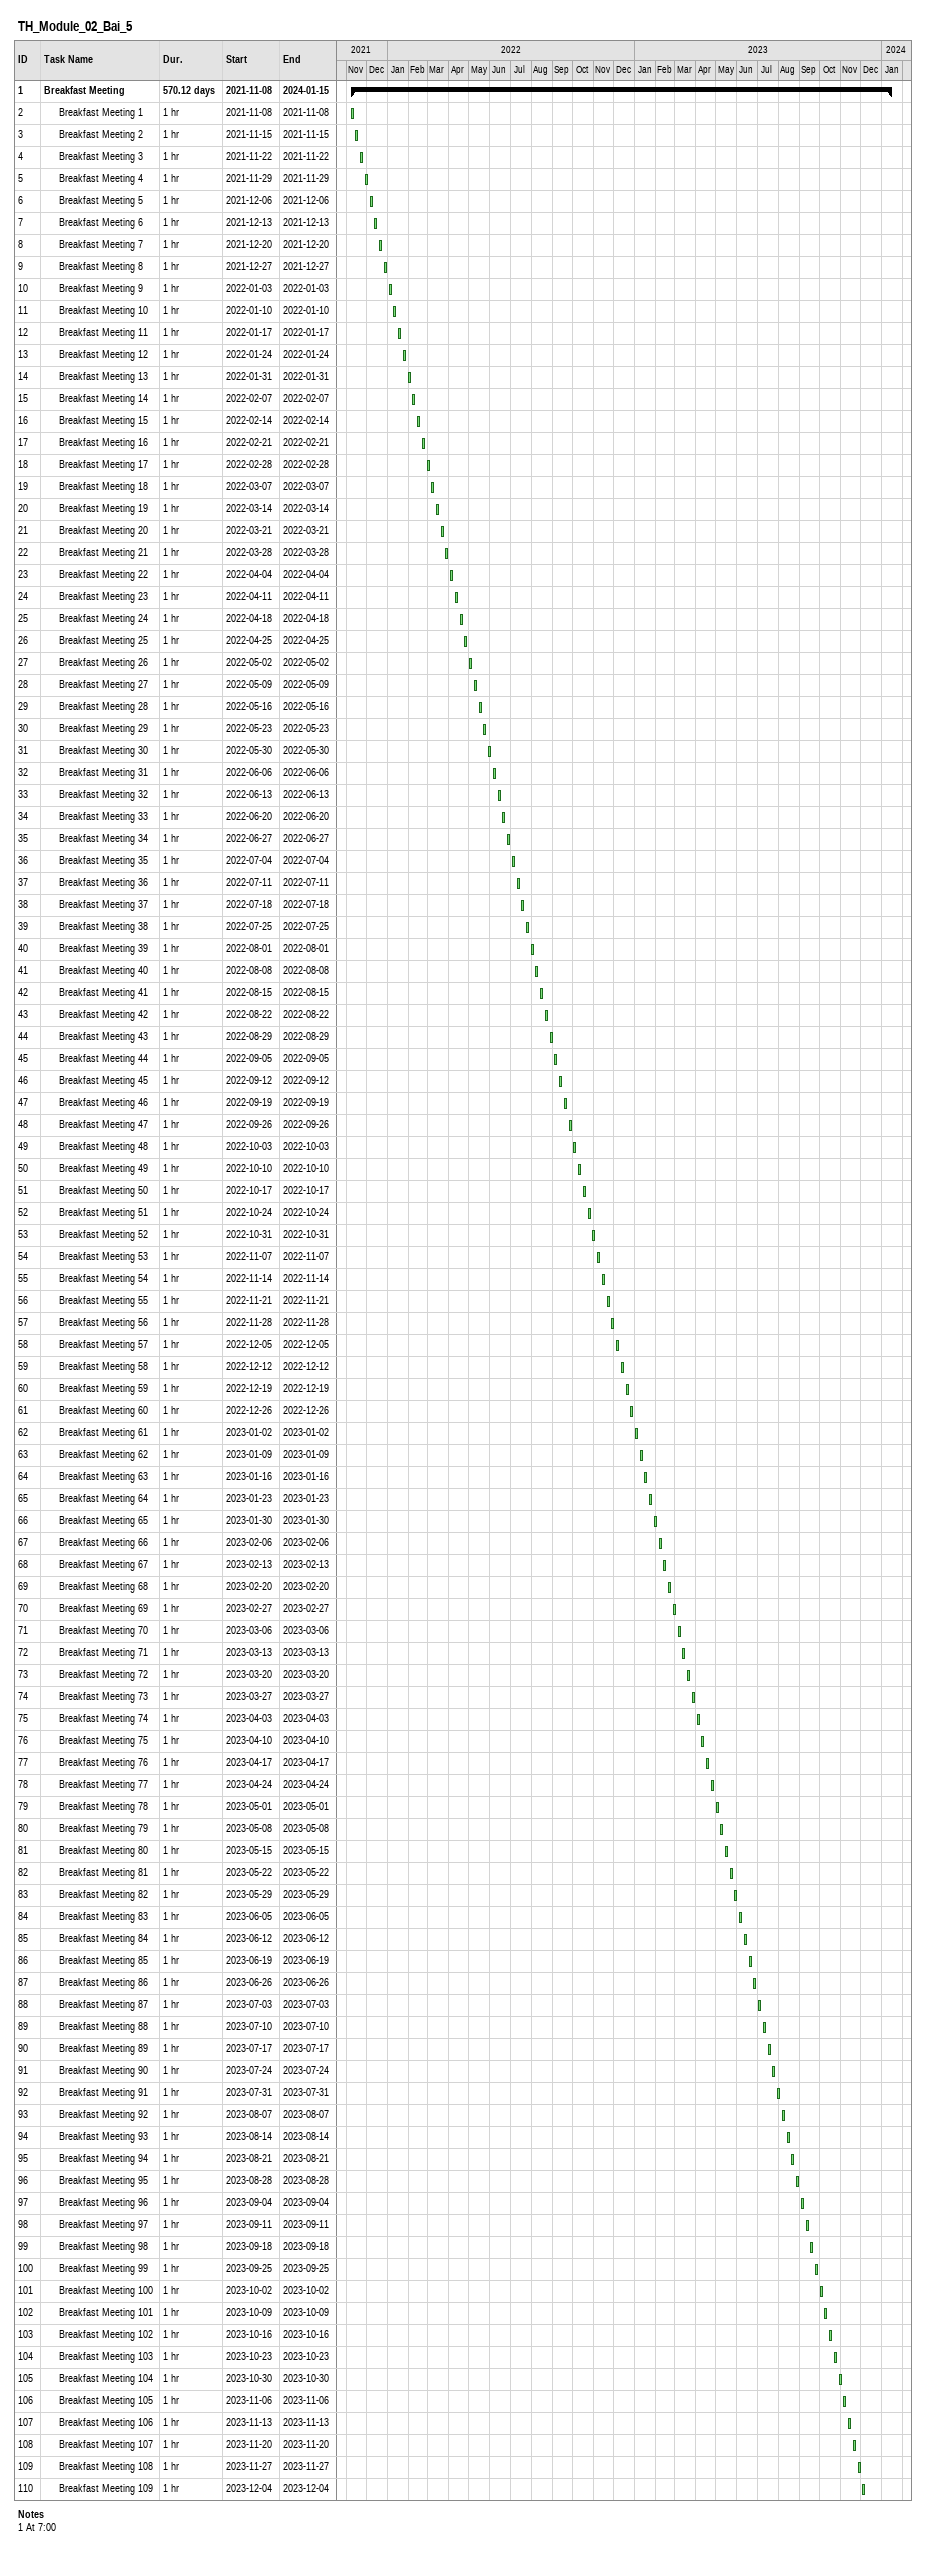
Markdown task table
TH_Module_02_Bai_5

| ID | Level | Task | Duration | Start | Finish |
|---|---|---|---|---|---|
| 1 | 1 | **Breakfast Meeting** | 570.12d | 2021-11-08 | 2024-01-15 |
| 2 | 2 | Breakfast Meeting 1 | 1h | 2021-11-08 | 2021-11-08 |
| 3 | 2 | Breakfast Meeting 2 | 1h | 2021-11-15 | 2021-11-15 |
| 4 | 2 | Breakfast Meeting 3 | 1h | 2021-11-22 | 2021-11-22 |
| 5 | 2 | Breakfast Meeting 4 | 1h | 2021-11-29 | 2021-11-29 |
| 6 | 2 | Breakfast Meeting 5 | 1h | 2021-12-06 | 2021-12-06 |
| 7 | 2 | Breakfast Meeting 6 | 1h | 2021-12-13 | 2021-12-13 |
| 8 | 2 | Breakfast Meeting 7 | 1h | 2021-12-20 | 2021-12-20 |
| 9 | 2 | Breakfast Meeting 8 | 1h | 2021-12-27 | 2021-12-27 |
| 10 | 2 | Breakfast Meeting 9 | 1h | 2022-01-03 | 2022-01-03 |
| 11 | 2 | Breakfast Meeting 10 | 1h | 2022-01-10 | 2022-01-10 |
| 12 | 2 | Breakfast Meeting 11 | 1h | 2022-01-17 | 2022-01-17 |
| 13 | 2 | Breakfast Meeting 12 | 1h | 2022-01-24 | 2022-01-24 |
| 14 | 2 | Breakfast Meeting 13 | 1h | 2022-01-31 | 2022-01-31 |
| 15 | 2 | Breakfast Meeting 14 | 1h | 2022-02-07 | 2022-02-07 |
| 16 | 2 | Breakfast Meeting 15 | 1h | 2022-02-14 | 2022-02-14 |
| 17 | 2 | Breakfast Meeting 16 | 1h | 2022-02-21 | 2022-02-21 |
| 18 | 2 | Breakfast Meeting 17 | 1h | 2022-02-28 | 2022-02-28 |
| 19 | 2 | Breakfast Meeting 18 | 1h | 2022-03-07 | 2022-03-07 |
| 20 | 2 | Breakfast Meeting 19 | 1h | 2022-03-14 | 2022-03-14 |
| 21 | 2 | Breakfast Meeting 20 | 1h | 2022-03-21 | 2022-03-21 |
| 22 | 2 | Breakfast Meeting 21 | 1h | 2022-03-28 | 2022-03-28 |
| 23 | 2 | Breakfast Meeting 22 | 1h | 2022-04-04 | 2022-04-04 |
| 24 | 2 | Breakfast Meeting 23 | 1h | 2022-04-11 | 2022-04-11 |
| 25 | 2 | Breakfast Meeting 24 | 1h | 2022-04-18 | 2022-04-18 |
| 26 | 2 | Breakfast Meeting 25 | 1h | 2022-04-25 | 2022-04-25 |
| 27 | 2 | Breakfast Meeting 26 | 1h | 2022-05-02 | 2022-05-02 |
| 28 | 2 | Breakfast Meeting 27 | 1h | 2022-05-09 | 2022-05-09 |
| 29 | 2 | Breakfast Meeting 28 | 1h | 2022-05-16 | 2022-05-16 |
| 30 | 2 | Breakfast Meeting 29 | 1h | 2022-05-23 | 2022-05-23 |
| 31 | 2 | Breakfast Meeting 30 | 1h | 2022-05-30 | 2022-05-30 |
| 32 | 2 | Breakfast Meeting 31 | 1h | 2022-06-06 | 2022-06-06 |
| 33 | 2 | Breakfast Meeting 32 | 1h | 2022-06-13 | 2022-06-13 |
| 34 | 2 | Breakfast Meeting 33 | 1h | 2022-06-20 | 2022-06-20 |
| 35 | 2 | Breakfast Meeting 34 | 1h | 2022-06-27 | 2022-06-27 |
| 36 | 2 | Breakfast Meeting 35 | 1h | 2022-07-04 | 2022-07-04 |
| 37 | 2 | Breakfast Meeting 36 | 1h | 2022-07-11 | 2022-07-11 |
| 38 | 2 | Breakfast Meeting 37 | 1h | 2022-07-18 | 2022-07-18 |
| 39 | 2 | Breakfast Meeting 38 | 1h | 2022-07-25 | 2022-07-25 |
| 40 | 2 | Breakfast Meeting 39 | 1h | 2022-08-01 | 2022-08-01 |
| 41 | 2 | Breakfast Meeting 40 | 1h | 2022-08-08 | 2022-08-08 |
| 42 | 2 | Breakfast Meeting 41 | 1h | 2022-08-15 | 2022-08-15 |
| 43 | 2 | Breakfast Meeting 42 | 1h | 2022-08-22 | 2022-08-22 |
| 44 | 2 | Breakfast Meeting 43 | 1h | 2022-08-29 | 2022-08-29 |
| 45 | 2 | Breakfast Meeting 44 | 1h | 2022-09-05 | 2022-09-05 |
| 46 | 2 | Breakfast Meeting 45 | 1h | 2022-09-12 | 2022-09-12 |
| 47 | 2 | Breakfast Meeting 46 | 1h | 2022-09-19 | 2022-09-19 |
| 48 | 2 | Breakfast Meeting 47 | 1h | 2022-09-26 | 2022-09-26 |
| 49 | 2 | Breakfast Meeting 48 | 1h | 2022-10-03 | 2022-10-03 |
| 50 | 2 | Breakfast Meeting 49 | 1h | 2022-10-10 | 2022-10-10 |
| 51 | 2 | Breakfast Meeting 50 | 1h | 2022-10-17 | 2022-10-17 |
| 52 | 2 | Breakfast Meeting 51 | 1h | 2022-10-24 | 2022-10-24 |
| 53 | 2 | Breakfast Meeting 52 | 1h | 2022-10-31 | 2022-10-31 |
| 54 | 2 | Breakfast Meeting 53 | 1h | 2022-11-07 | 2022-11-07 |
| 55 | 2 | Breakfast Meeting 54 | 1h | 2022-11-14 | 2022-11-14 |
| 56 | 2 | Breakfast Meeting 55 | 1h | 2022-11-21 | 2022-11-21 |
| 57 | 2 | Breakfast Meeting 56 | 1h | 2022-11-28 | 2022-11-28 |
| 58 | 2 | Breakfast Meeting 57 | 1h | 2022-12-05 | 2022-12-05 |
| 59 | 2 | Breakfast Meeting 58 | 1h | 2022-12-12 | 2022-12-12 |
| 60 | 2 | Breakfast Meeting 59 | 1h | 2022-12-19 | 2022-12-19 |
| 61 | 2 | Breakfast Meeting 60 | 1h | 2022-12-26 | 2022-12-26 |
| 62 | 2 | Breakfast Meeting 61 | 1h | 2023-01-02 | 2023-01-02 |
| 63 | 2 | Breakfast Meeting 62 | 1h | 2023-01-09 | 2023-01-09 |
| 64 | 2 | Breakfast Meeting 63 | 1h | 2023-01-16 | 2023-01-16 |
| 65 | 2 | Breakfast Meeting 64 | 1h | 2023-01-23 | 2023-01-23 |
| 66 | 2 | Breakfast Meeting 65 | 1h | 2023-01-30 | 2023-01-30 |
| 67 | 2 | Breakfast Meeting 66 | 1h | 2023-02-06 | 2023-02-06 |
| 68 | 2 | Breakfast Meeting 67 | 1h | 2023-02-13 | 2023-02-13 |
| 69 | 2 | Breakfast Meeting 68 | 1h | 2023-02-20 | 2023-02-20 |
| 70 | 2 | Breakfast Meeting 69 | 1h | 2023-02-27 | 2023-02-27 |
| 71 | 2 | Breakfast Meeting 70 | 1h | 2023-03-06 | 2023-03-06 |
| 72 | 2 | Breakfast Meeting 71 | 1h | 2023-03-13 | 2023-03-13 |
| 73 | 2 | Breakfast Meeting 72 | 1h | 2023-03-20 | 2023-03-20 |
| 74 | 2 | Breakfast Meeting 73 | 1h | 2023-03-27 | 2023-03-27 |
| 75 | 2 | Breakfast Meeting 74 | 1h | 2023-04-03 | 2023-04-03 |
| 76 | 2 | Breakfast Meeting 75 | 1h | 2023-04-10 | 2023-04-10 |
| 77 | 2 | Breakfast Meeting 76 | 1h | 2023-04-17 | 2023-04-17 |
| 78 | 2 | Breakfast Meeting 77 | 1h | 2023-04-24 | 2023-04-24 |
| 79 | 2 | Breakfast Meeting 78 | 1h | 2023-05-01 | 2023-05-01 |
| 80 | 2 | Breakfast Meeting 79 | 1h | 2023-05-08 | 2023-05-08 |
| 81 | 2 | Breakfast Meeting 80 | 1h | 2023-05-15 | 2023-05-15 |
| 82 | 2 | Breakfast Meeting 81 | 1h | 2023-05-22 | 2023-05-22 |
| 83 | 2 | Breakfast Meeting 82 | 1h | 2023-05-29 | 2023-05-29 |
| 84 | 2 | Breakfast Meeting 83 | 1h | 2023-06-05 | 2023-06-05 |
| 85 | 2 | Breakfast Meeting 84 | 1h | 2023-06-12 | 2023-06-12 |
| 86 | 2 | Breakfast Meeting 85 | 1h | 2023-06-19 | 2023-06-19 |
| 87 | 2 | Breakfast Meeting 86 | 1h | 2023-06-26 | 2023-06-26 |
| 88 | 2 | Breakfast Meeting 87 | 1h | 2023-07-03 | 2023-07-03 |
| 89 | 2 | Breakfast Meeting 88 | 1h | 2023-07-10 | 2023-07-10 |
| 90 | 2 | Breakfast Meeting 89 | 1h | 2023-07-17 | 2023-07-17 |
| 91 | 2 | Breakfast Meeting 90 | 1h | 2023-07-24 | 2023-07-24 |
| 92 | 2 | Breakfast Meeting 91 | 1h | 2023-07-31 | 2023-07-31 |
| 93 | 2 | Breakfast Meeting 92 | 1h | 2023-08-07 | 2023-08-07 |
| 94 | 2 | Breakfast Meeting 93 | 1h | 2023-08-14 | 2023-08-14 |
| 95 | 2 | Breakfast Meeting 94 | 1h | 2023-08-21 | 2023-08-21 |
| 96 | 2 | Breakfast Meeting 95 | 1h | 2023-08-28 | 2023-08-28 |
| 97 | 2 | Breakfast Meeting 96 | 1h | 2023-09-04 | 2023-09-04 |
| 98 | 2 | Breakfast Meeting 97 | 1h | 2023-09-11 | 2023-09-11 |
| 99 | 2 | Breakfast Meeting 98 | 1h | 2023-09-18 | 2023-09-18 |
| 100 | 2 | Breakfast Meeting 99 | 1h | 2023-09-25 | 2023-09-25 |
| 101 | 2 | Breakfast Meeting 100 | 1h | 2023-10-02 | 2023-10-02 |
| 102 | 2 | Breakfast Meeting 101 | 1h | 2023-10-09 | 2023-10-09 |
| 103 | 2 | Breakfast Meeting 102 | 1h | 2023-10-16 | 2023-10-16 |
| 104 | 2 | Breakfast Meeting 103 | 1h | 2023-10-23 | 2023-10-23 |
| 105 | 2 | Breakfast Meeting 104 | 1h | 2023-10-30 | 2023-10-30 |
| 106 | 2 | Breakfast Meeting 105 | 1h | 2023-11-06 | 2023-11-06 |
| 107 | 2 | Breakfast Meeting 106 | 1h | 2023-11-13 | 2023-11-13 |
| 108 | 2 | Breakfast Meeting 107 | 1h | 2023-11-20 | 2023-11-20 |
| 109 | 2 | Breakfast Meeting 108 | 1h | 2023-11-27 | 2023-11-27 |
| 110 | 2 | Breakfast Meeting 109 | 1h | 2023-12-04 | 2023-12-04 |

Notes
- 1: At 7:00
